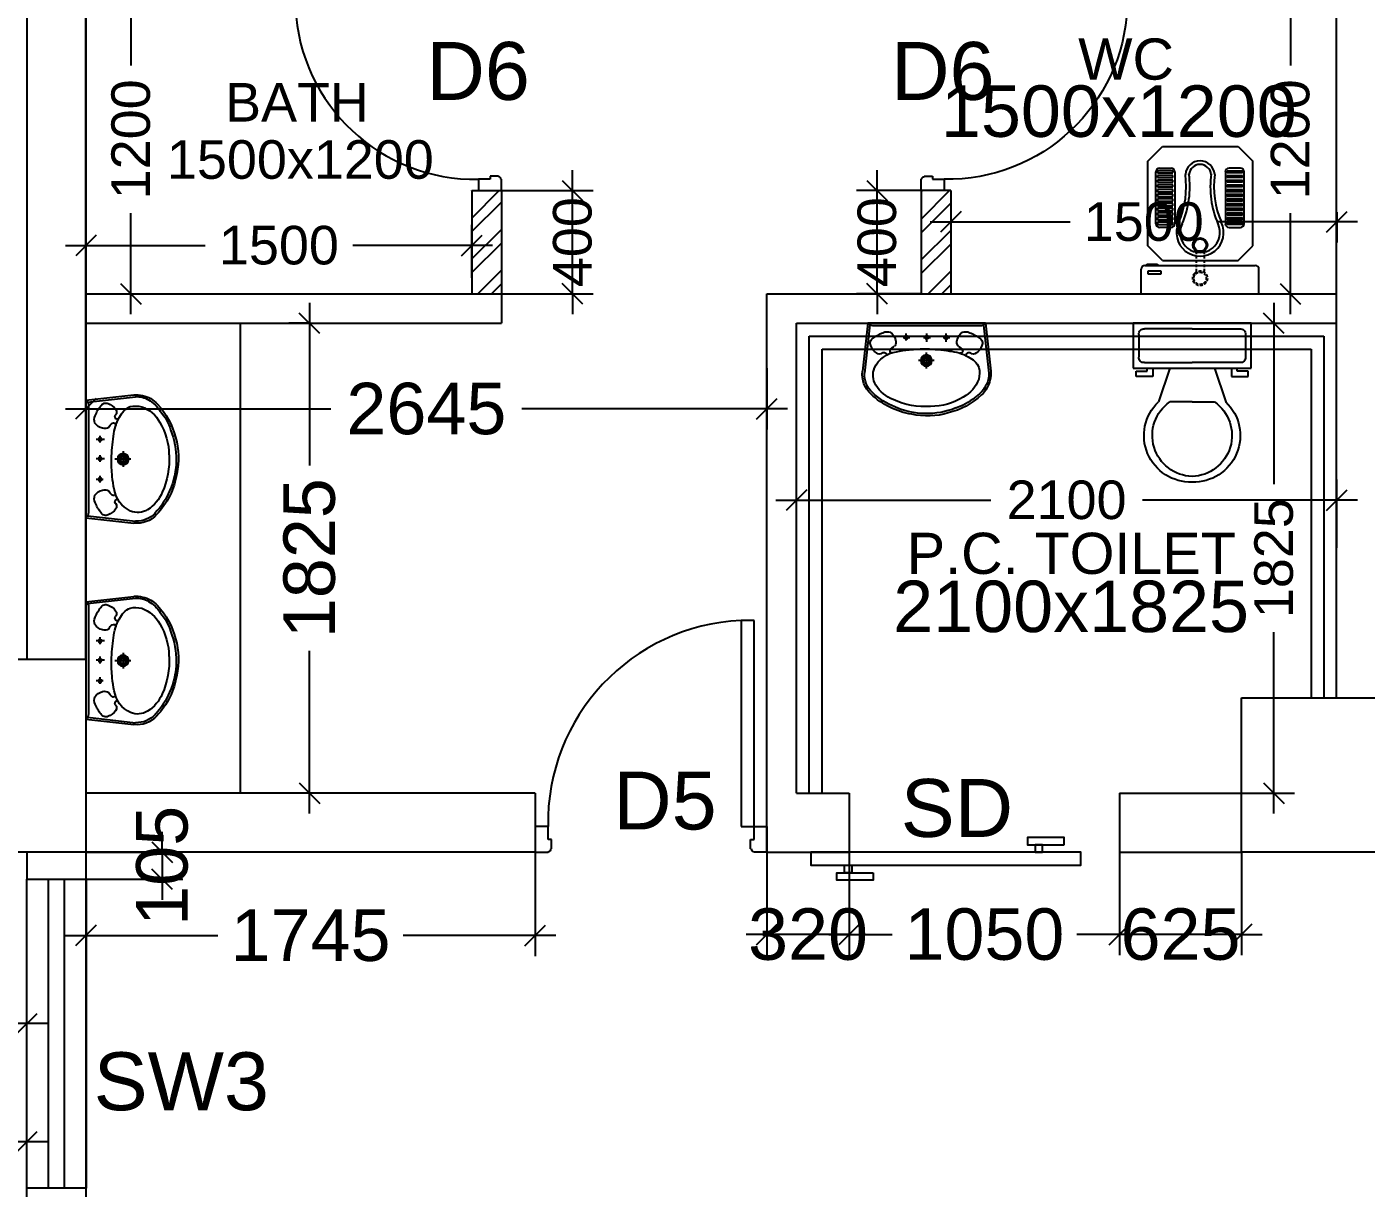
# Model space of a CAD drawing. Extents: x 7897917 to 8423973, y -6487334 to -6173396.
# Drawn here: x 8028444 to 8033650, y -6428264 to -6423752 of the extents above; entities that cross this region are included whole.
import ezdxf
from ezdxf.enums import TextEntityAlignment as Align

# ---------------------------------------------------------------- set-up
doc = ezdxf.new("R2010")
doc.units = 0
doc.header["$LTSCALE"] = 600
doc.header["$MEASUREMENT"] = 0
doc.header["$PDMODE"] = 35
doc.linetypes.add('HIDDEN', pattern=[0.375, 0.25, -0.125])
doc.layers.get('0').update_dxf_attribs({"linetype": 'CONTINUOUS'})
doc.layers.get('Defpoints').update_dxf_attribs({"linetype": 'CONTINUOUS'})
for name, color, linetype in [('DOOR', 32, 'CONTINUOUS'), ('joinery', 7, 'CONTINUOUS'), ('LA-column', 3, 'CONTINUOUS'), ('Railing', 21, 'CONTINUOUS'), ('Room Dim', 1, 'CONTINUOUS'), ('T Wall', 8, 'CONTINUOUS'), ('TEXT', 6, 'CONTINUOUS'), ('Toi-Euip', 8, 'CONTINUOUS'), ('toi-fix', 46, 'CONTINUOUS'), ('Toi. Wall Hat', 3, 'CONTINUOUS'), ('Walls', 7, 'CONTINUOUS'), ('Window', 4, 'CONTINUOUS'), ('Working Dim', 5, 'CONTINUOUS')]:
    doc.layers.add(name, color=color, linetype=linetype)
doc.styles.add('ari', font='arial.ttf')
doc.styles.add('ARIAL', font='arial.ttf')
doc.dimstyles.new('int. dim', dxfattribs={"dimtxt": 450, "dimasz": 80, "dimexe": 80, "dimexo": 0, "dimgap": 70, "dimtad": 0, "dimdec": 0, "dimzin": 12, "dimdsep": 46, "dimtxsty": 'ari', "dimblk": 'OBLIQUE', "dimcen": 2, "dimdle": 80, "dimclrd": 256, "dimclre": 256, "dimclrt": 6, "dimadec": 0, "dimazin": 0, "dimtfac": 1, "dimtdec": 0, "dimtix": 1, "dimtmove": 2, "dimatfit": 3, "dimfxl": 1, "dimtolj": 1, "dimtzin": 0, "dimlwd": -1, "dimlwe": -1, "dimarcsym": 0})

# ---------------------------------------------------------------- blocks, each defined once
blk = doc.blocks.new('A$C37B60793')
at = {"layer": 'toi-fix', "color": 8}
for p, q in [((0, 303.1), (127, 303.1)), ((0, -306.5), (0, 303.1)), ((146, -287.4), (146, 284.1)), ((171.2, 195), (247.4, 271.2)), ((247.4, 271.2), (685.9, 271.2)), ((358.5, 218.7), (358.5, 139.2)), ((369.5, 218.7), (358.5, 218.7)), ((362.3, 226.9), (630.5, 226.9)), ((369.5, 139.2), (369.5, 218.7)), ((382.7, 218.7), (382.7, 139.2)), ((393.7, 218.7), (382.7, 218.7)), ((393.7, 139.2), (393.7, 218.7)), ((406.9, 218.7), (406.9, 139.2)), ((417.9, 218.7), (406.9, 218.7)), ((417.9, 139.2), (417.9, 218.7)), ((431, 218.7), (431, 139.2)), ((442.1, 218.7), (431, 218.7)), ((442.1, 139.2), (442.1, 218.7)), ((455.2, 218.7), (455.2, 139.2)), ((466.3, 218.7), (455.2, 218.7)), ((466.3, 139.2), (466.3, 218.7)), ((479.4, 218.7), (479.4, 139.2)), ((490.5, 218.7), (479.4, 218.7)), ((490.5, 139.2), (490.5, 218.7)), ((503.6, 218.7), (503.6, 139.2)), ((514.6, 218.7), (503.6, 218.7)), ((514.6, 139.2), (514.6, 218.7)), ((527.8, 218.7), (527.8, 139.2)), ((538.8, 218.7), (527.8, 218.7)), ((538.8, 139.2), (538.8, 218.7)), ((552, 218.7), (552, 139.2)), ((563, 218.7), (552, 218.7)), ((563, 139.2), (563, 218.7)), ((576.2, 218.7), (576.2, 139.2)), ((587.2, 218.7), (576.2, 218.7)), ((587.2, 139.2), (587.2, 218.7)), ((600.4, 218.7), (600.4, 139.2)), ((611.4, 218.7), (600.4, 218.7)), ((611.4, 139.2), (611.4, 218.7)), ((624.5, 218.7), (624.5, 139.2)), ((635.6, 218.7), (624.5, 218.7)), ((635.6, 139.2), (635.6, 218.7)), ((762.1, 195), (685.9, 271.2)), ((171.2, -195.4), (171.2, 195)), ((343.3, 148.1), (343.3, 207.9)), ((358.5, 139.2), (369.5, 139.2)), ((382.7, 139.2), (393.7, 139.2)), ((406.9, 139.2), (417.9, 139.2)), ((431, 139.2), (442.1, 139.2)), ((455.2, 139.2), (466.3, 139.2)), ((479.4, 139.2), (490.5, 139.2)), ((503.6, 139.2), (514.6, 139.2)), ((527.8, 139.2), (538.8, 139.2)), ((552, 139.2), (563, 139.2)), ((576.2, 139.2), (587.2, 139.2)), ((600.4, 139.2), (611.4, 139.2)), ((624.5, 139.2), (635.6, 139.2)), ((649.5, 207.9), (649.5, 148.1)), ((762.1, -195.4), (762.1, 195)), ((630.5, 129.1), (362.3, 129.1)), ((630.5, -132.4), (362.3, -132.4)), ((117.8, -205), (100.3, -205)), ((100.3, -205), (100.3, -270.7)), ((117.8, -270.7), (117.8, -205)), ((171.2, -195.4), (247.4, -271.6)), ((343.3, -151.5), (343.3, -211.2)), ((358.5, -222), (358.5, -142.6)), ((358.5, -142.6), (369.5, -142.6)), ((369.5, -142.6), (369.5, -222)), ((382.7, -222), (382.7, -142.6)), ((382.7, -142.6), (393.7, -142.6)), ((393.7, -142.6), (393.7, -222)), ((406.9, -222), (406.9, -142.6)), ((406.9, -142.6), (417.9, -142.6)), ((417.9, -142.6), (417.9, -222)), ((431, -222), (431, -142.6)), ((431, -142.6), (442.1, -142.6)), ((442.1, -142.6), (442.1, -222)), ((455.2, -222), (455.2, -142.6)), ((455.2, -142.6), (466.3, -142.6)), ((466.3, -142.6), (466.3, -222)), ((479.4, -222), (479.4, -142.6)), ((479.4, -142.6), (490.5, -142.6)), ((490.5, -142.6), (490.5, -222)), ((503.6, -222), (503.6, -142.6)), ((503.6, -142.6), (514.6, -142.6)), ((514.6, -142.6), (514.6, -222)), ((527.8, -222), (527.8, -142.6)), ((527.8, -142.6), (538.8, -142.6)), ((538.8, -142.6), (538.8, -222)), ((552, -222), (552, -142.6)), ((552, -142.6), (563, -142.6)), ((563, -142.6), (563, -222)), ((576.2, -222), (576.2, -142.6)), ((576.2, -142.6), (587.2, -142.6)), ((587.2, -142.6), (587.2, -222)), ((600.4, -222), (600.4, -142.6)), ((600.4, -142.6), (611.4, -142.6)), ((611.4, -142.6), (611.4, -222)), ((624.5, -222), (624.5, -142.6)), ((624.5, -142.6), (635.6, -142.6)), ((635.6, -142.6), (635.6, -222)), ((649.5, -211.2), (649.5, -151.5)), ((685.9, -271.6), (762.1, -195.4)), ((100.3, -270.7), (117.8, -270.7)), ((153.7, -221.4), (147.5, -221.4)), ((147.5, -221.4), (147.5, -276.8)), ((147.5, -276.8), (153.7, -276.8)), ((153.7, -276.8), (153.7, -221.4)), ((247.4, -271.6), (685.9, -271.6)), ((369.5, -222), (358.5, -222)), ((362.3, -230.3), (630.5, -230.3)), ((393.7, -222), (382.7, -222)), ((417.9, -222), (406.9, -222)), ((442.1, -222), (431, -222)), ((466.3, -222), (455.2, -222)), ((490.5, -222), (479.4, -222)), ((514.6, -222), (503.6, -222)), ((538.8, -222), (527.8, -222)), ((563, -222), (552, -222)), ((587.2, -222), (576.2, -222)), ((611.4, -222), (600.4, -222)), ((635.6, -222), (624.5, -222)), ((0, -306.5), (127, -306.5))]:
    blk.add_line(p, q, dxfattribs=at)
at = {"layer": 'toi-fix', "color": 8, "linetype": 'HIDDEN', "ltscale": 0.1}
for p, q in [((219.3, 19), (111.7, 19)), ((219.3, -22.3), (111.7, -22.3))]:
    blk.add_line(p, q, dxfattribs=at)
at = {"layer": 'toi-fix', "color": 8, "extrusion": (0, 0, -1)}
for centre, major_axis, start_param, end_param in [((127, 284.1), (-13.5, -13.5), 2.356194, 3.926991), ((362.3, 207.9), (13.5, -13.5), 2.356194, 3.926991), ((630.5, 207.9), (-13.5, -13.5), 2.356194, 3.926991), ((362.3, 148.1), (-13.5, -13.5), -0.785398, 0.785398), ((630.5, 148.1), (-13.5, -13.5), 3.926991, 5.497787), ((316.3, -1.7), (0, -122.2), -0.449608, 3.591264), ((316.3, -1.7), (0, -103.2), -0.449671, 3.591202), ((554, 536.4), (-29.4, -484.3), -0.19615, 0.346746), ((554, 536.4), (-11.6, -466), -0.160496, 0.3824), ((611.1, -1.7), (-54, -54), 2.434309, 5.419673), ((251.3, -1.7), (-26.9, -26.9), 0.785398, 7.068583), ((251.3, -1.7), (-22.5, -22.5), 0.785398, 7.068583), ((611.1, -1.7), (40.6, -40.6), 4.005105, 6.990469), ((554, -539.7), (29.4, -484.3), 2.794864, 3.33776), ((554, -539.7), (11.6, -466), 2.7592, 3.302095), ((362.3, -151.5), (13.5, -13.5), 2.356194, 3.926991), ((630.5, -151.5), (13.5, -13.5), 3.926991, 5.497787), ((362.3, -211.2), (-13.5, -13.5), -0.785398, 0.785398), ((630.5, -211.2), (13.5, -13.5), 5.497787, 7.068583), ((127, -287.4), (13.5, -13.5), 5.497787, 7.068583)]:
    blk.add_ellipse(centre, major_axis=major_axis, ratio=1, start_param=start_param, end_param=end_param, dxfattribs=at)
at = {"layer": 'toi-fix', "color": 8, "linetype": 'HIDDEN', "ltscale": 0.1, "extrusion": (0, 0, -1)}
for major_axis, start_param, end_param in [((26.9, -26.9), 2.356194490188911, 8.639379797368496), ((22.5, -22.5), 2.356194490188169, 8.639379797367756)]:
    blk.add_ellipse((79.7, -1.7), major_axis=major_axis, ratio=1, start_param=start_param, end_param=end_param, dxfattribs=at)
blk = doc.blocks.new('1000')
at = {"layer": 'DOOR'}
for p, q in [((0, -100), (0, 0)), ((0, 0), (49.7, 0)), ((49.7, 0), (49.7, -2.2)), ((63.2, -49.5), (49.7, -49.5)), ((49.7, -49.5), (49.7, -100)), ((63.2, -13.5), (61, -13.5)), ((63.2, -13.5), (63.2, -49.5)), ((836.8, -13.5), (836.8, -49.5)), ((836.8, -13.5), (839, -13.5)), ((836.8, -49.5), (850.3, -49.5)), ((850.3, 0), (850.3, -2.2)), ((900, 0), (850.3, 0)), ((850.3, -49.5), (850.3, -100)), ((900, -100), (900, 0)), ((49.7, -100), (0, -100)), ((49.7, -100), (49.7, -900.6)), ((100.2, -100), (49.7, -100)), ((100.2, -900.6), (100.2, -100)), ((850.3, -100), (900, -100)), ((49.7, -900.6), (100.2, -900.6))]:
    blk.add_line(p, q, dxfattribs=at)
for centre, major_axis, start_param, end_param in [((49.7, -13.5), (-7.95, 7.95), 3.926991, 5.497787), ((850.3, -13.5), (7.95, 7.95), 0.785398, 2.356194)]:
    blk.add_ellipse(centre, major_axis=major_axis, ratio=1, start_param=start_param, end_param=end_param, dxfattribs=at)
at = {"layer": 'DOOR', "color": 145}
blk.add_ellipse((64.3, -115.3), major_axis=(-519.7, 589.8), ratio=1, start_param=2.464943, end_param=4.009476, dxfattribs=at)
blk = doc.blocks.new('A$C70ED7303')
at = {"layer": 'toi-fix', "color": 8}
for p, q in [((0, 0), (229, 0)), ((229, 0), (229, -174.4)), ((-229, 0), (0, 0)), ((-229, -174.4), (-229, 0)), ((-207.2, -43.6), (-207.2, -130.8)), ((0, -21.8), (-185.4, -21.8)), ((0, -21.8), (185.4, -21.8)), ((207.2, -43.6), (207.2, -130.8)), ((-185.4, -152.6), (0, -152.6)), ((185.4, -152.6), (0, -152.6)), ((229, -174.4), (-229, -174.4)), ((-218.1, -207.2), (-218.1, -185.4)), ((-218.1, -185.4), (-174.4, -185.4)), ((-152.6, -207.2), (-218.1, -207.2)), ((-174.4, -185.4), (-174.4, -174.4)), ((-152.6, -174.4), (-152.6, -207.2)), ((-87.2, -174.4), (-130.8, -305.3)), ((87.2, -174.4), (130.8, -305.3)), ((152.6, -174.4), (152.6, -207.2)), ((152.6, -207.2), (218.1, -207.2)), ((174.4, -185.4), (174.4, -174.4)), ((218.1, -185.4), (174.4, -185.4)), ((218.1, -207.2), (218.1, -185.4)), ((0, -305.3), (-87.2, -305.3)), ((0, -305.3), (87.2, -305.3))]:
    blk.add_line(p, q, dxfattribs=at)
for centre, major_axis, start_param, end_param in [((-188.1, -40.9), (13.6, -13.6), 2.214297, 4.068888), ((188.1, -40.9), (13.6, -13.6), 0.643501, 2.498091), ((-188.1, -133.6), (-13.6, -13.6), 5.35589, 7.21048), ((188.1, -133.6), (-13.6, -13.6), 0.643501, 2.498091), ((-6.6, -436.2), (-127.6, -127.6), 4.686239, 7.105146), ((4.7, -435.5), (-112.7, -112.7), 4.541602, 7.039318), ((6.6, -436.2), (55.8, -171.6), -0.351019, 2.067888), ((-4.7, -435.5), (-112.7, -112.7), 0.814663, 3.31238)]:
    blk.add_ellipse(centre, major_axis=major_axis, ratio=1, start_param=start_param, end_param=end_param, dxfattribs=at)
blk = doc.blocks.new('A$C1E9F72C1')
at = {"layer": 'Toi-Euip', "color": 8}
for p, q in [((-228.2, 0), (-249, -186.3)), ((-228.2, 0), (228.2, 0)), ((228.2, 0), (249, -186.3)), ((-220.9, -6.6), (-241.8, -193.1)), ((-212.9, -9.7), (208.6, -9.7)), ((-76, -72.5), (-76, -39.7)), ((-0.6, -72.5), (-0.6, -39.7)), ((79.3, -67.3), (79.3, -39.7)), ((220.8, -6.2), (241.8, -193.1)), ((-63.8, -54.9), (-90.3, -54.9)), ((11.6, -54.9), (-14.9, -54.9)), ((91.5, -54.9), (65.1, -54.9)), ((-29.6, -144.6), (31.2, -144.6)), ((0.9, -174.9), (0.9, -113))]:
    blk.add_line(p, q, dxfattribs=at)
for centre, radius in [((-76, -54.9), 6.49), ((-0.6, -54.9), 6.49), ((79.3, -54.9), 6.49), ((0.9, -144.6), 21.7), ((0.9, -144.6), 15.6), ((0.9, -144.6), 11)]:
    blk.add_circle(centre, radius, dxfattribs=at)
for centre, radius, start, end in [((-208.1, 14.7), 24.9, 216.2215, 258.8549), ((207.9, 16.2), 26, 271.4204, 321.2513), ((-125, -156.3), 127.2, 109.5864, 129.4018), ((-151.5, -66.7), 34.3, 68.6439, 118.0808), ((-167.5, -75.4), 49.6, 12.807, 54.9415), ((169.6, -75.4), 49.6, 125.0585, 167.193), ((153.6, -66.7), 34.3, 61.9192, 111.3561), ((127.1, -156.3), 127.2, 50.5982, 70.4136), ((-196.3, -76.7), 20.9, 116.809, 207.5092), ((-160.4, -68.2), 57.4, 198.3504, 235.0331), ((-131.5, -107.7), 8.62, 142.6961, 276.8474), ((-114.5, -115.3), 27, 106.386, 151.7285), ((-150, -73.3), 32.2, 330.0791, 16.0346), ((34.9, -905.9), 807.6, 92.48, 98.7772), ((-3.2, -837.5), 738.4, 84.4518, 89.7569), ((46.1, -400.7), 299, 76.1733, 85.7679), ((152.1, -73.3), 32.2, 163.9654, 209.9209), ((116.6, -115.3), 27, 28.2715, 73.614), ((134.9, -107.4), 7.45, 281.3197, 41.7016), ((162.5, -68.2), 57.4, 304.9669, 341.6496), ((198.5, -76.7), 20.9, 332.4908, 63.191), ((-129.4, -204.5), 80.8, 113.6187, 156.307), ((-181.8, -101.4), 18, 230.4642, 309.5358), ((-164.3, -121.5), 8.67, 53.8926, 133.9597), ((-76.5, -275.6), 168.3, 94.0281, 120.4098), ((-162.9, -122.5), 8.8, 329.6713, 65.4896), ((102.1, -220), 110.7, 24.9779, 81.9798), ((164.3, -121.7), 7.8, 112.0693, 194.8477), ((166.5, -121.5), 8.67, 46.0403, 126.1074), ((183.9, -101.4), 18, 230.4642, 309.5358), ((-165.7, -196.5), 84, 173.0041, 196.7608), ((-163.3, -200.1), 78.8, 174.8598, 213.2089), ((-110.1, -193), 95.5, 167.3454, 194.4146), ((136.7, -201.5), 71.5, 327.5919, 23.2221), ((146.7, -197.7), 95.2, 311.9105, 2.7762), ((149.6, -199.6), 100.3, 311.3831, 7.6058), ((-141.4, -199.1), 106.9, 191.4479, 227.66), ((-120.4, -183.5), 124.2, 208.7854, 238.1585), ((-82.7, -174.7), 127.1, 199.3054, 242.2025), ((77.5, -165.5), 140.9, 291.6868, 328.1397), ((-15.6, -66.9), 289.4, 226.8801, 256.3199), ((-54.2, -135.8), 202, 229.3146, 253.0106), ((-13.2, -73.3), 249.6, 238.9436, 269.4813), ((4.7, -23.5), 300.1, 266.1546, 294.5893), ((11.5, -60.2), 296.4, 278.977, 313.6155), ((18.1, -68), 277.7, 292.3326, 313.7827), ((0.4, -45.6), 305.3, 248.1503, 293.8049), ((-3.9, -83.4), 276.6, 253.1484, 282.8609)]:
    blk.add_arc(centre, radius, start, end, dxfattribs=at)
blk = doc.blocks.new('A$C225605CF')
at = {"layer": 'DOOR'}
for points in [[(-869.4, 136.8), (-869.4, 165.6), (-727.6, 165.6), (-727.6, 136.8)], [(115.1, 108), (115.1, 57.6), (-934.5, 57.6), (-934.5, 108)], [(-785.7, 108), (-785.7, 136.8), (-757.5, 136.8), (-757.5, 108)], [(-44, 57.6), (-44, 28.8), (-15.8, 28.8), (-15.8, 57.6)], [(-127.7, 28.8), (-127.7, 0), (14.1, 0), (14.1, 28.8)]]:
    blk.add_lwpolyline(points, close=True, dxfattribs=at)
blk = doc.blocks.new('_Oblique')
at = {"color": 0, "linetype": 'ByBlock', "lineweight": -2}
blk.add_line((-0.5, -0.5), (0.5, 0.5), dxfattribs=at)
blk = doc.blocks.new('*D1885')
at = {"layer": 'Defpoints', "color": 0, "transparency": 16777216}
for p in [(8028793.4, -6423589.2, -4.8), (8028793.4, -6424788.7, 1), (8028848.8, -6424788.7)]:
    blk.add_point(p, dxfattribs=at)
at = {"layer": 'Working Dim', "transparency": 16777216}
for p, q in [((8028848.8, -6423509.2), (8028848.8, -6423902.3)), ((8028793.4, -6423589.2), (8028928.8, -6423589.2)), ((8028848.8, -6424868.7), (8028848.8, -6424475.6)), ((8028793.4, -6424788.7), (8028928.8, -6424788.7))]:
    blk.add_line(p, q, dxfattribs=at)
at = {"layer": 'Working Dim', "transparency": 16777216, "xscale": 80, "yscale": 80, "zscale": 80}
for p, rotation in [((8028848.8, -6423589.2), 90), ((8028848.8, -6424788.7), 270)]:
    blk.add_blockref('_Oblique', p, dxfattribs=dict(at, rotation=rotation))
at = {"layer": 'Working Dim', "color": 6, "transparency": 16777216, "insert": (8028848.8, -6424188.9), "char_height": 150, "attachment_point": 5, "rotation": 90, "style": 'ari'}
blk.add_mtext('\\A1;1200', dxfattribs=at)
blk = doc.blocks.new('*D1886')
at = {"layer": 'Defpoints', "color": 0, "transparency": 16777216}
for p in [(8030174, -6424601), (8028674.1, -6424726.5, -2.6), (8030174, -6424726.5, -4.8)]:
    blk.add_point(p, dxfattribs=at)
at = {"layer": 'Working Dim', "transparency": 16777216}
for p, q in [((8028674.1, -6424726.5), (8028674.1, -6424521)), ((8030174, -6424726.5), (8030174, -6424521)), ((8028594.1, -6424601), (8029137.4, -6424601)), ((8030254, -6424601), (8029710.7, -6424601))]:
    blk.add_line(p, q, dxfattribs=at)
at = {"layer": 'Working Dim', "transparency": 16777216, "xscale": 80, "yscale": 80, "zscale": 80, "rotation": 180}
blk.add_blockref('_Oblique', (8028674.1, -6424601), dxfattribs=at)
at = {"layer": 'Working Dim', "transparency": 16777216, "xscale": 80, "yscale": 80, "zscale": 80}
blk.add_blockref('_Oblique', (8030174, -6424601), dxfattribs=at)
at = {"layer": 'Working Dim', "color": 6, "transparency": 16777216, "insert": (8029424, -6424601), "char_height": 150, "attachment_point": 5, "style": 'ari'}
blk.add_mtext('\\A1;1500', dxfattribs=at)
blk = doc.blocks.new('*D1899')
at = {"layer": 'Defpoints', "color": 0, "transparency": 16777216}
for p in [(8032035.1, -6424472, 5.1), (8033535.1, -6424472, 5.1), (8033535.1, -6424509.4)]:
    blk.add_point(p, dxfattribs=at)
at = {"layer": 'Working Dim', "transparency": 16777216}
for p, q in [((8031955.1, -6424509.4), (8032498.4, -6424509.4)), ((8032035.1, -6424472), (8032035.1, -6424589.4)), ((8033615.1, -6424509.4), (8033071.7, -6424509.4)), ((8033535.1, -6424472), (8033535.1, -6424589.4))]:
    blk.add_line(p, q, dxfattribs=at)
at = {"layer": 'Working Dim', "transparency": 16777216, "xscale": 80, "yscale": 80, "zscale": 80, "rotation": 180}
blk.add_blockref('_Oblique', (8032035.1, -6424509.4), dxfattribs=at)
at = {"layer": 'Working Dim', "transparency": 16777216, "xscale": 80, "yscale": 80, "zscale": 80}
blk.add_blockref('_Oblique', (8033535.1, -6424509.4), dxfattribs=at)
at = {"layer": 'Working Dim', "color": 6, "transparency": 16777216, "insert": (8032785.1, -6424509.4), "char_height": 150, "attachment_point": 5, "style": 'ari'}
blk.add_mtext('\\A1;1500', dxfattribs=at)
blk = doc.blocks.new('*D1900')
at = {"layer": 'Defpoints', "color": 0, "transparency": 16777216}
for p in [(8033287.5, -6423589.2, 5.1), (8033354.8, -6423589.2), (8033287.5, -6424788.7, 11)]:
    blk.add_point(p, dxfattribs=at)
at = {"layer": 'Working Dim', "transparency": 16777216}
for p, q in [((8033354.8, -6423509.2), (8033354.8, -6423902.3)), ((8033287.5, -6423589.2), (8033434.8, -6423589.2)), ((8033354.8, -6424868.7), (8033354.8, -6424475.6)), ((8033287.5, -6424788.7), (8033434.8, -6424788.7))]:
    blk.add_line(p, q, dxfattribs=at)
at = {"layer": 'Working Dim', "transparency": 16777216, "xscale": 80, "yscale": 80, "zscale": 80}
for p, rotation in [((8033354.8, -6423589.2), 90), ((8033354.8, -6424788.7), 270)]:
    blk.add_blockref('_Oblique', p, dxfattribs=dict(at, rotation=rotation))
at = {"layer": 'Working Dim', "color": 6, "transparency": 16777216, "insert": (8033354.8, -6424188.9), "char_height": 150, "attachment_point": 5, "rotation": 90, "style": 'ari'}
blk.add_mtext('\\A1;1200', dxfattribs=at)
blk = doc.blocks.new('*D1901')
at = {"layer": 'Defpoints', "color": 0, "transparency": 16777216}
for p in [(8033535.2, -6425590.4), (8031435.1, -6425816.2, 5.1), (8033535.2, -6425775.6, 14.8)]:
    blk.add_point(p, dxfattribs=at)
at = {"layer": 'Working Dim', "transparency": 16777216}
for p, q in [((8031435.1, -6425816.2), (8031435.1, -6425510.4)), ((8033535.2, -6425775.6), (8033535.2, -6425510.4)), ((8031355.1, -6425590.4), (8032190.1, -6425590.4)), ((8033615.2, -6425590.4), (8032780.1, -6425590.4))]:
    blk.add_line(p, q, dxfattribs=at)
at = {"layer": 'Working Dim', "transparency": 16777216, "xscale": 80, "yscale": 80, "zscale": 80, "rotation": 180}
blk.add_blockref('_Oblique', (8031435.1, -6425590.4), dxfattribs=at)
at = {"layer": 'Working Dim', "transparency": 16777216, "xscale": 80, "yscale": 80, "zscale": 80}
blk.add_blockref('_Oblique', (8033535.2, -6425590.4), dxfattribs=at)
at = {"layer": 'Working Dim', "color": 6, "transparency": 16777216, "insert": (8032485.1, -6425590.4), "char_height": 150, "attachment_point": 5, "style": 'ari'}
blk.add_mtext('\\A1;2100', dxfattribs=at)
blk = doc.blocks.new('*D1902')
at = {"layer": 'Defpoints', "color": 0, "transparency": 16777216}
for p in [(8032880.4, -6424903.7, 5.8), (8033290.7, -6424903.7), (8032852.9, -6426728.7, 10)]:
    blk.add_point(p, dxfattribs=at)
at = {"layer": 'Working Dim', "transparency": 16777216}
for p, q in [((8033290.7, -6424823.7), (8033290.7, -6425528.7)), ((8032880.4, -6424903.7), (8033370.7, -6424903.7)), ((8033290.7, -6426808.7), (8033290.7, -6426103.7)), ((8032852.9, -6426728.7), (8033370.7, -6426728.7))]:
    blk.add_line(p, q, dxfattribs=at)
at = {"layer": 'Working Dim', "transparency": 16777216, "xscale": 80, "yscale": 80, "zscale": 80}
for p, rotation in [((8033290.7, -6424903.7), 90), ((8033290.7, -6426728.7), 270)]:
    blk.add_blockref('_Oblique', p, dxfattribs=dict(at, rotation=rotation))
at = {"layer": 'Working Dim', "color": 6, "transparency": 16777216, "insert": (8033290.7, -6425816.2), "char_height": 150, "attachment_point": 5, "rotation": 90, "style": 'ari'}
blk.add_mtext('\\A1;1825', dxfattribs=at)
blk = doc.blocks.new('*D1944')
at = {"layer": 'Defpoints', "color": 0, "transparency": 16777216}
for p in [(8032690.6, -6426958.7), (8033165, -6426958.7), (8032690.6, -6427277.9)]:
    blk.add_point(p, dxfattribs=at)
at = {"layer": 'Working Dim', "transparency": 16777216}
for p, q in [((8032690.6, -6426958.7), (8032690.6, -6427357.9)), ((8033165, -6426958.7), (8033165, -6427357.9)), ((8032690.6, -6427277.9), (8032610.6, -6427277.9)), ((8033165, -6427277.9), (8032690.6, -6427277.9)), ((8033165, -6427277.9), (8033245, -6427277.9))]:
    blk.add_line(p, q, dxfattribs=at)
at = {"layer": 'Working Dim', "transparency": 16777216, "xscale": 80, "yscale": 80, "zscale": 80}
blk.add_blockref('_Oblique', (8032690.6, -6427277.9), dxfattribs=at)
at = {"layer": 'Working Dim', "transparency": 16777216, "xscale": 80, "yscale": 80, "zscale": 80, "rotation": 180}
blk.add_blockref('_Oblique', (8033165, -6427277.9), dxfattribs=at)
at = {"layer": 'Working Dim', "color": 6, "transparency": 16777216, "insert": (8032927.8, -6427277.9), "char_height": 200, "attachment_point": 5, "style": 'ari'}
blk.add_mtext('\\A1;625', dxfattribs=at)
blk = doc.blocks.new('*D1945')
at = {"layer": 'Defpoints', "color": 0, "transparency": 16777216}
for p in [(8031640.6, -6426958.7), (8032690.6, -6426958.7), (8031640.6, -6427277.9)]:
    blk.add_point(p, dxfattribs=at)
at = {"layer": 'Working Dim', "transparency": 16777216}
for p, q in [((8031640.6, -6426958.7), (8031640.6, -6427357.9)), ((8032690.6, -6426958.7), (8032690.6, -6427357.9)), ((8031560.6, -6427277.9), (8031806.7, -6427277.9)), ((8032770.6, -6427277.9), (8032524.4, -6427277.9))]:
    blk.add_line(p, q, dxfattribs=at)
at = {"layer": 'Working Dim', "transparency": 16777216, "xscale": 80, "yscale": 80, "zscale": 80, "rotation": 180}
blk.add_blockref('_Oblique', (8031640.6, -6427277.9), dxfattribs=at)
at = {"layer": 'Working Dim', "transparency": 16777216, "xscale": 80, "yscale": 80, "zscale": 80}
blk.add_blockref('_Oblique', (8032690.6, -6427277.9), dxfattribs=at)
at = {"layer": 'Working Dim', "color": 6, "transparency": 16777216, "insert": (8032165.6, -6427277.9), "char_height": 200, "attachment_point": 5, "style": 'ari'}
blk.add_mtext('\\A1;1050', dxfattribs=at)
blk = doc.blocks.new('*D1946')
at = {"layer": 'Defpoints', "color": 0, "transparency": 16777216}
for p in [(8031320.1, -6426958.7), (8031640.6, -6426958.7), (8031320.1, -6427277.9)]:
    blk.add_point(p, dxfattribs=at)
at = {"layer": 'Working Dim', "transparency": 16777216}
for p, q in [((8031320.1, -6426958.7), (8031320.1, -6427357.9)), ((8031640.6, -6426958.7), (8031640.6, -6427357.9)), ((8031320.1, -6427277.9), (8031240.1, -6427277.9)), ((8031640.6, -6427277.9), (8031320.1, -6427277.9)), ((8031640.6, -6427277.9), (8031720.6, -6427277.9))]:
    blk.add_line(p, q, dxfattribs=at)
at = {"layer": 'Working Dim', "transparency": 16777216, "xscale": 80, "yscale": 80, "zscale": 80}
blk.add_blockref('_Oblique', (8031320.1, -6427277.9), dxfattribs=at)
at = {"layer": 'Working Dim', "transparency": 16777216, "xscale": 80, "yscale": 80, "zscale": 80, "rotation": 180}
blk.add_blockref('_Oblique', (8031640.6, -6427277.9), dxfattribs=at)
at = {"layer": 'Working Dim', "color": 6, "transparency": 16777216, "insert": (8031480.3, -6427277.9), "char_height": 200, "attachment_point": 5, "style": 'ari'}
blk.add_mtext('\\A1;320', dxfattribs=at)
blk = doc.blocks.new('*D1947')
at = {"layer": 'Defpoints', "color": 0, "transparency": 16777216}
for p in [(8029542.8, -6424903.7), (8029547, -6424903.7), (8029547, -6426728.7)]:
    blk.add_point(p, dxfattribs=at)
at = {"layer": 'Working Dim', "transparency": 16777216}
for p, q in [((8029542.8, -6424823.7), (8029542.8, -6425456.2)), ((8029547, -6424903.7), (8029462.8, -6424903.7)), ((8029542.8, -6426808.7), (8029542.8, -6426176.2)), ((8029547, -6426728.7), (8029462.8, -6426728.7))]:
    blk.add_line(p, q, dxfattribs=at)
at = {"layer": 'Working Dim', "transparency": 16777216, "xscale": 80, "yscale": 80, "zscale": 80}
for p, rotation in [((8029542.8, -6424903.7), 90), ((8029542.8, -6426728.7), 270)]:
    blk.add_blockref('_Oblique', p, dxfattribs=dict(at, rotation=rotation))
at = {"layer": 'Working Dim', "color": 6, "transparency": 16777216, "insert": (8029542.8, -6425816.2), "char_height": 200, "attachment_point": 5, "rotation": 90, "style": 'ari'}
blk.add_mtext('\\A1;1825', dxfattribs=at)
blk = doc.blocks.new('*D1948')
at = {"layer": 'Defpoints', "color": 0, "transparency": 16777216}
for p in [(8028673.9, -6425077.4), (8031320.1, -6425077.4), (8031320.1, -6425236.1)]:
    blk.add_point(p, dxfattribs=at)
at = {"layer": 'Working Dim', "transparency": 16777216}
for p, q in [((8028673.9, -6425077.4), (8028673.9, -6425316.1)), ((8031320.1, -6425077.4), (8031320.1, -6425316.1)), ((8028593.9, -6425236.1), (8029625.9, -6425236.1)), ((8031400.1, -6425236.1), (8030368.1, -6425236.1))]:
    blk.add_line(p, q, dxfattribs=at)
at = {"layer": 'Working Dim', "transparency": 16777216, "xscale": 80, "yscale": 80, "zscale": 80, "rotation": 180}
blk.add_blockref('_Oblique', (8028673.9, -6425236.1), dxfattribs=at)
at = {"layer": 'Working Dim', "transparency": 16777216, "xscale": 80, "yscale": 80, "zscale": 80}
blk.add_blockref('_Oblique', (8031320.1, -6425236.1), dxfattribs=at)
at = {"layer": 'Working Dim', "color": 6, "transparency": 16777216, "insert": (8029997, -6425236.1), "char_height": 200, "attachment_point": 5, "style": 'ari'}
blk.add_mtext('\\A1;2645', dxfattribs=at)
blk = doc.blocks.new('*D1949')
at = {"layer": 'Defpoints', "color": 0, "transparency": 16777216}
for p in [(8030289, -6424388.2), (8030565.1, -6424388.2), (8030289, -6424788.7)]:
    blk.add_point(p, dxfattribs=at)
at = {"layer": 'Working Dim', "transparency": 16777216}
for p, q in [((8030565.1, -6424388.2), (8030565.1, -6424308.2)), ((8030289, -6424388.2), (8030645.1, -6424388.2)), ((8030565.1, -6424788.7), (8030565.1, -6424388.2)), ((8030289, -6424788.7), (8030645.1, -6424788.7)), ((8030565.1, -6424788.7), (8030565.1, -6424868.7))]:
    blk.add_line(p, q, dxfattribs=at)
at = {"layer": 'Working Dim', "transparency": 16777216, "xscale": 80, "yscale": 80, "zscale": 80}
for p, rotation in [((8030565.1, -6424388.2), 270), ((8030565.1, -6424788.7), 90)]:
    blk.add_blockref('_Oblique', p, dxfattribs=dict(at, rotation=rotation))
at = {"layer": 'Working Dim', "color": 6, "transparency": 16777216, "insert": (8030565.1, -6424588.4), "char_height": 150, "attachment_point": 5, "rotation": 90, "style": 'ari'}
blk.add_mtext('\\A1;400', dxfattribs=at)
blk = doc.blocks.new('*D1954')
at = {"layer": 'Defpoints', "color": 0, "transparency": 16777216}
for p in [(8031748.6, -6424388.2), (8031920.1, -6424388.2), (8031920.1, -6424788.7)]:
    blk.add_point(p, dxfattribs=at)
at = {"layer": 'Working Dim', "transparency": 16777216}
for p, q in [((8031748.6, -6424388.2), (8031748.6, -6424308.2)), ((8031920.1, -6424388.2), (8031668.6, -6424388.2)), ((8031748.6, -6424788.7), (8031748.6, -6424388.2)), ((8031920.1, -6424788.7), (8031668.6, -6424788.7)), ((8031748.6, -6424788.7), (8031748.6, -6424868.7))]:
    blk.add_line(p, q, dxfattribs=at)
at = {"layer": 'Working Dim', "transparency": 16777216, "xscale": 80, "yscale": 80, "zscale": 80}
for p, rotation in [((8031748.6, -6424388.2), 270), ((8031748.6, -6424788.7), 90)]:
    blk.add_blockref('_Oblique', p, dxfattribs=dict(at, rotation=rotation))
at = {"layer": 'Working Dim', "color": 6, "transparency": 16777216, "insert": (8031748.6, -6424588.4), "char_height": 150, "attachment_point": 5, "rotation": 90, "style": 'ari'}
blk.add_mtext('\\A1;400', dxfattribs=at)
blk = doc.blocks.new('*D2229')
at = {"layer": 'Defpoints', "color": 0, "transparency": 16777216}
for p in [(8025443.9, -6427624.5), (8025443.9, -6427872, 23.1), (8028444.3, -6427910, 17.2)]:
    blk.add_point(p, dxfattribs=at)
at = {"layer": 'Working Dim', "transparency": 16777216}
for p, q in [((8025443.9, -6427872), (8025443.9, -6427544.5)), ((8028444.3, -6427910), (8028444.3, -6427544.5)), ((8025363.9, -6427624.5), (8026575.9, -6427624.5)), ((8028524.3, -6427624.5), (8027312.3, -6427624.5))]:
    blk.add_line(p, q, dxfattribs=at)
at = {"layer": 'Working Dim', "transparency": 16777216, "xscale": 80, "yscale": 80, "zscale": 80, "rotation": 180}
blk.add_blockref('_Oblique', (8025443.9, -6427624.5), dxfattribs=at)
at = {"layer": 'Working Dim', "transparency": 16777216, "xscale": 80, "yscale": 80, "zscale": 80}
blk.add_blockref('_Oblique', (8028444.3, -6427624.5), dxfattribs=at)
at = {"layer": 'Working Dim', "color": 6, "transparency": 16777216, "insert": (8026944.1, -6427624.5), "char_height": 200, "attachment_point": 5, "style": 'ari'}
blk.add_mtext('\\A1;3000', dxfattribs=at)
blk = doc.blocks.new('*D2231')
at = {"layer": 'Defpoints', "color": 0, "transparency": 16777216}
for p in [(8026528.9, -6428084.1), (8026528.9, -6428263.8), (8028444.3, -6429208.7, 21.5)]:
    blk.add_point(p, dxfattribs=at)
at = {"layer": 'Working Dim', "transparency": 16777216}
for p, q in [((8026528.9, -6428263.8), (8026528.9, -6428004.1)), ((8028444.3, -6429208.7), (8028444.3, -6428004.1)), ((8026448.9, -6428084.1), (8027126.6, -6428084.1)), ((8028524.3, -6428084.1), (8027846.6, -6428084.1))]:
    blk.add_line(p, q, dxfattribs=at)
at = {"layer": 'Working Dim', "transparency": 16777216, "xscale": 80, "yscale": 80, "zscale": 80, "rotation": 180}
blk.add_blockref('_Oblique', (8026528.9, -6428084.1), dxfattribs=at)
at = {"layer": 'Working Dim', "transparency": 16777216, "xscale": 80, "yscale": 80, "zscale": 80}
blk.add_blockref('_Oblique', (8028444.3, -6428084.1), dxfattribs=at)
at = {"layer": 'Working Dim', "color": 6, "transparency": 16777216, "insert": (8027486.6, -6428084.1), "char_height": 200, "attachment_point": 5, "style": 'ari'}
blk.add_mtext('\\A1;1915', dxfattribs=at)
blk = doc.blocks.new('*D2337')
at = {"layer": 'Defpoints', "color": 0, "transparency": 16777216}
for p in [(8028673.9, -6426958.7), (8030420.1, -6426958.7), (8030420.1, -6427282.4)]:
    blk.add_point(p, dxfattribs=at)
at = {"layer": 'Working Dim', "transparency": 16777216}
for p, q in [((8028673.9, -6426958.7), (8028673.9, -6427362.4)), ((8030420.1, -6426958.7), (8030420.1, -6427362.4)), ((8028593.9, -6427282.4), (8029187, -6427282.4)), ((8030500.1, -6427282.4), (8029906.9, -6427282.4))]:
    blk.add_line(p, q, dxfattribs=at)
at = {"layer": 'Working Dim', "transparency": 16777216, "xscale": 80, "yscale": 80, "zscale": 80, "rotation": 180}
blk.add_blockref('_Oblique', (8028673.9, -6427282.4), dxfattribs=at)
at = {"layer": 'Working Dim', "transparency": 16777216, "xscale": 80, "yscale": 80, "zscale": 80}
blk.add_blockref('_Oblique', (8030420.1, -6427282.4), dxfattribs=at)
at = {"layer": 'Working Dim', "color": 6, "transparency": 16777216, "insert": (8029547, -6427282.4), "char_height": 200, "attachment_point": 5, "style": 'ari'}
blk.add_mtext('\\A1;1745', dxfattribs=at)
blk = doc.blocks.new('*D2508')
at = {"layer": 'Defpoints', "color": 0, "transparency": 16777216}
for p in [(8028674.1, -6426958.7, -1.1), (8028674.3, -6427063.8), (8028970.5, -6427063.8)]:
    blk.add_point(p, dxfattribs=at)
at = {"layer": 'Working Dim', "transparency": 16777216}
for p, q in [((8028970.5, -6426958.7), (8028970.5, -6426878.7)), ((8028674.1, -6426958.7), (8029050.5, -6426958.7)), ((8028970.5, -6426958.7), (8028970.5, -6427063.8)), ((8028674.3, -6427063.8), (8029050.5, -6427063.8)), ((8028970.5, -6427063.8), (8028970.5, -6427143.8))]:
    blk.add_line(p, q, dxfattribs=at)
at = {"layer": 'Working Dim', "transparency": 16777216, "xscale": 80, "yscale": 80, "zscale": 80}
for p, rotation in [((8028970.5, -6426958.7), 270), ((8028970.5, -6427063.8), 90)]:
    blk.add_blockref('_Oblique', p, dxfattribs=dict(at, rotation=rotation))
at = {"layer": 'Working Dim', "color": 6, "transparency": 16777216, "insert": (8028970.5, -6427011.2), "char_height": 200, "attachment_point": 5, "rotation": 90, "style": 'ari'}
blk.add_mtext('\\A1;105', dxfattribs=at)

msp = doc.modelspace()

# ---------------------------------------------------------------- hatches: boundary and pattern name
at = {"layer": 'Toi. Wall Hat'}
h = msp.add_hatch(dxfattribs=at)
h.set_pattern_fill('ANSI32', color=10, scale=300, style=0)
h.set_pattern_definition([(45, (1109499.61, -81878.24), (-79.5495129, 79.5495129), []), (45, (1109552.65, -81878.24), (-79.5495129, 79.5495129), [])])
h.paths.add_polyline_path([(8032034.723, -6419643.727), (8031919.723, -6419643.727), (8031919.723, -6420043.231), (8032034.723, -6420043.231)])
h.paths.add_polyline_path([(8030288.605, -6419643.727), (8030173.605, -6419643.727), (8030173.605, -6420043.231), (8030288.605, -6420043.231)])
h.paths.add_polyline_path([(8030288.605, -6420843.231), (8028673.637, -6420843.231), (8028673.641, -6420958.231), (8030288.605, -6420958.231)])
h.paths.add_polyline_path([(8033534.723, -6420843.231), (8031919.723, -6420843.231), (8031919.723, -6420958.231), (8033534.723, -6420958.231)])
h.paths.add_polyline_path([(8032034.723, -6422273.231), (8033534.723, -6422273.231), (8033534.723, -6422158.231), (8032034.723, -6422158.231), (8032034.723, -6421758.231), (8031919.723, -6421758.231), (8031919.723, -6422673.231), (8032034.723, -6422673.231)])
h.paths.add_polyline_path([(8030288.605, -6421758.231), (8030173.605, -6421758.231), (8030173.605, -6422158.231), (8028673.673, -6422158.231), (8028673.676, -6422273.231), (8030173.605, -6422273.231), (8030173.605, -6422673.231), (8030288.605, -6422673.231)])
h.paths.add_polyline_path([(8030288.605, -6423473.231), (8028673.709, -6423473.231), (8028673.712, -6423588.231), (8030288.605, -6423588.231)])
h.paths.add_polyline_path([(8030288.605, -6424388.231), (8030173.605, -6424388.231), (8030173.605, -6424788.761), (8030288.605, -6424788.761)])
h.paths.add_polyline_path([(8032034.723, -6424388.231), (8031919.723, -6424388.231), (8031919.723, -6424788.761), (8032034.723, -6424788.761)])
h.paths.add_polyline_path([(8033534.723, -6423473.231), (8031919.723, -6423473.231), (8031919.723, -6423588.231), (8033534.723, -6423588.231)])

# ---------------------------------------------------------------- linework, layer by layer
at = {"layer": 'LA-column', "color": 2, "flags": 128}
for points, elevation in [([(8027924.051, -6426208.688), (8028674.051, -6426208.688), (8028674.051, -6426958.688), (8027924.051, -6426958.688)], -1.128), ([(8033164.991, -6426358.688), (8033764.991, -6426358.688), (8033764.991, -6426958.688), (8033164.991, -6426958.688)], 2.972)]:
    msp.add_lwpolyline(points, close=True, dxfattribs=dict(at, elevation=elevation))
at = {"layer": 'Railing'}
for p, q in [((8031485.079, -6426728.706), (8031485.079, -6424953.697)), ((8031485.079, -6424953.697), (8033485.079, -6424953.697)), ((8033485.079, -6424953.697), (8033485.079, -6426358.688)), ((8031535.079, -6426728.706), (8031535.079, -6425003.697)), ((8031535.079, -6425003.697), (8033435.079, -6425003.697)), ((8033435.079, -6425003.697), (8033435.079, -6426358.688))]:
    msp.add_line(p, q, dxfattribs=at)
at = {"layer": 'T Wall', "color": 6, "linetype": 'Continuous'}
for p, q in [((8030173.96, -6424388.166), (8030173.96, -6424788.166)), ((8030173.96, -6424388.166), (8030288.96, -6424388.166)), ((8030288.96, -6424388.166), (8030288.96, -6424903.166)), ((8031920.079, -6424388.166), (8031920.079, -6424788.697)), ((8032035.079, -6424388.166), (8031920.079, -6424388.166)), ((8032035.079, -6424388.166), (8032035.079, -6424788.166))]:
    msp.add_line(p, q, dxfattribs=at)
at = {"layer": 'Toi-Euip', "linetype": 'Continuous'}
msp.add_line((8029273.96, -6424903.166), (8029273.96, -6426728.7), dxfattribs=at)
at = {"layer": 'Walls'}
for p, q in [((8028444.313, -6419643.703), (8028444.313, -6426208.688)), ((8028673.87, -6419643.703), (8028673.87, -6426213.405)), ((8028673.96, -6424788.697), (8030288.96, -6424788.697)), ((8030288.96, -6424788.697), (8030288.96, -6424903.697)), ((8031320.079, -6424788.697), (8033535.079, -6424788.697)), ((8031320.079, -6426278.757), (8031320.079, -6424788.697)), ((8028673.96, -6424903.697), (8030288.96, -6424903.697)), ((8031435.079, -6424903.697), (8033535.079, -6424903.697)), ((8030420.079, -6426728.7), (8028673.956, -6426728.7)), ((8031320.079, -6426958.7), (8031320.079, -6426728.7)), ((8031640.553, -6426728.706), (8031640.553, -6426958.706)), ((8032690.553, -6426728.706), (8032690.553, -6426958.706)), ((8028444.313, -6426958.746), (8028444.313, -6427063.784)), ((8030420.079, -6426958.7), (8028674.051, -6426958.7, -1.128))]:
    msp.add_line(p, q, dxfattribs=at)
at = {"layer": 'Walls', "linetype": 'Continuous'}
for p, q in [((8028673.877, -6426208.84), (8028673.783, -6419643.808)), ((8033533.991, -6426358.688), (8033533.991, -6419643.586)), ((8031320.079, -6426728.706), (8031320.079, -6424788.697)), ((8031435.079, -6426728.706), (8031435.079, -6424903.697)), ((8030420.079, -6426728.656), (8030420.079, -6426958.731)), ((8031435.079, -6426728.706), (8031640.553, -6426728.706)), ((8032690.553, -6426728.706), (8033164.991, -6426728.706)), ((8031320.079, -6426958.706), (8031640.553, -6426958.706)), ((8032690.553, -6426958.706), (8033164.991, -6426958.706))]:
    msp.add_line(p, q, dxfattribs=at)
at = {"layer": 'Walls', "elevation": -1.031, "flags": 128}
msp.add_lwpolyline([(8028673.958, -6426958.952), (8028673.958, -6429358.906)], dxfattribs=at)
at = {"layer": 'Window'}
for points in [[(8028674.309, -6427063.752), (8028674.309, -6428263.752), (8028444.309, -6428263.752), (8028444.309, -6427063.752)], [(8028589.913, -6427063.752), (8028589.913, -6428263.752), (8028528.704, -6428263.752), (8028528.704, -6427063.752)]]:
    msp.add_lwpolyline(points, close=True, dxfattribs=at)

# ---------------------------------------------------------------- block references
at = {"layer": 'DOOR', "linetype": 'Continuous'}
for p, xscale, yscale, zscale, rotation in [((8030288.852, -6423588.166), 0.8888888880610685, 0.8888888880610685, 0.8888888880610685, 270.0000127265634), ((8031920.187, -6423588.166), -0.8888888880610689, 0.8888888880610466, 0.8888888880610679, 89.99998715337463)]:
    msp.add_blockref('1000', p, dxfattribs=dict(at, xscale=xscale, yscale=yscale, zscale=zscale, rotation=rotation))
at = {"layer": 'DOOR', "linetype": 'Continuous', "rotation": 180.0000128066047}
msp.add_blockref('1000', (8031320.079, -6426958.651), dxfattribs=at)
at = {"layer": 'DOOR', "xscale": -1}
msp.add_blockref('A$C225605CF', (8031606.085, -6427066.739), dxfattribs=at)
at = {"layer": 'Toi-Euip', "color": 31, "xscale": -1}
msp.add_blockref('A$C1E9F72C1', (8031941.175, -6424903.697), dxfattribs=at)
at = {"layer": 'Toi-Euip', "color": 31, "xscale": -1, "rotation": 90}
for p in [(8028673.866, -6425430.574), (8028673.866, -6426213.405)]:
    msp.add_blockref('A$C1E9F72C1', p, dxfattribs=at)
at = {"layer": 'toi-fix', "color": 7, "xscale": -0.7511875331401825, "yscale": 0.7511875331401825, "zscale": 0.7511875331401825, "rotation": 270}
msp.add_blockref('A$C37B60793', (8033005.114, -6424788.697), dxfattribs=at)
at = {"layer": 'toi-fix', "linetype": 'Continuous', "xscale": -1}
msp.add_blockref('A$C70ED7303', (8032973.059, -6424903.697), dxfattribs=at)

# ---------------------------------------------------------------- texts
at = {"layer": 'joinery', "style": 'ari'}
for s, p in [('D6', (8030198.318, -6424035.638)), ('D6', (8032004.173, -6424035.638)), ('D5', (8030924.255, -6426870.182)), ('SD', (8032058.908, -6426899.054)), ('SW3', (8029044.594, -6427960.89))]:
    msp.add_text(s, height=225, dxfattribs=at).set_placement(p, align=Align.CENTER)
at = {"layer": 'Room Dim', "style": 'ARIAL'}
for s, height, p in [('1500x1200', 200, (8032688.108, -6424179.349)), ('1500x1200', 150, (8029507.285, -6424342.276)), ('2100x1825', 200, (8032502.659, -6426103.328))]:
    msp.add_text(s, height=height, dxfattribs=at).set_placement(p, align=Align.CENTER)
at = {"layer": 'TEXT', "color": 7, "style": 'ARIAL'}
for s, height, p in [('WC', 160, (8032716.436, -6423957.064)), ('BATH', 150, (8029494.237, -6424119.992)), ('P.C. TOILET', 160, (8032503.532, -6425877.328))]:
    msp.add_text(s, height=height, dxfattribs=at).set_placement(p, align=Align.CENTER)

# ---------------------------------------------------------------- dimensions: what is measured, and where the dimension line sits
at = {"layer": 'Working Dim'}
for base, p1, p2, angle, override, picture, middle in [((8028848.781, -6424788.697), (8028793.356, -6423589.166, -4.792), (8028793.356, -6424788.697, 1.031), 90, {"dimtxt": 150}, '*D1885', (8028848.781, -6424188.932)), ((8033354.837, -6423589.166, 6.362), (8033287.516, -6424788.697, 17.316), (8033287.516, -6423589.166, 11.493), 90, {"dimtxt": 150}, '*D1900', (8033354.837, -6424188.932, 6.362)), ((8029542.847, -6424903.697), (8029547.017, -6426728.7), (8029547.017, -6424903.697), 90, {"dimtxt": 200, "dimarcsym": 1}, '*D1947', (8029542.847, -6425816.198)), ((8033290.669, -6424903.697, 6.362), (8032852.861, -6426728.706, 16.343), (8032880.383, -6424903.697, 12.185), 90, {"dimtxt": 150}, '*D1902', (8033290.669, -6425816.201, 6.362)), ((8028970.466, -6427063.752), (8028674.051, -6426958.688, -1.128), (8028674.309, -6427063.752), 90, {"dimtxt": 200, "dimarcsym": 1}, '*D2508', (8028970.466, -6427011.22)), ((8025443.86, -6427624.503), (8028444.308, -6427910.006, 17.22), (8025443.86, -6427872.013, 23.114), 180, {"dimtxt": 200}, '*D2229', (8026944.084, -6427624.503)), ((8026528.86, -6428084.054), (8028444.309, -6429208.728, 21.528), (8026528.86, -6428263.816), 180, {"dimtxt": 200}, '*D2231', (8027486.584, -6428084.054))]:
    dim = msp.add_linear_dim(base=base, p1=p1, p2=p2, angle=angle, dimstyle='int. dim', override=override, dxfattribs=at)
    dim.commit()
    dim.dimension.update_dxf_attribs({"geometry": picture, "text_midpoint": middle})
for base, p1, p2, picture, middle in [((8030565.054, -6424388.166), (8030288.96, -6424788.697), (8030288.96, -6424388.166), '*D1949', (8030565.054, -6424588.432)), ((8031748.617, -6424388.166), (8031920.079, -6424788.697), (8031920.079, -6424388.166), '*D1954', (8031748.617, -6424588.432))]:
    dim = msp.add_linear_dim(base=base, p1=p1, p2=p2, angle=90, text='400', dimstyle='int. dim', override={"dimtxt": 150}, dxfattribs=at)
    dim.commit()
    dim.dimension.update_dxf_attribs({"geometry": picture, "text_midpoint": middle})
for base, p1, p2, override, picture, middle in [((8033535.079, -6424509.377, 6.362), (8032035.079, -6424472.025, 11.493), (8033535.079, -6424472.025, 11.493), {"dimtxt": 150}, '*D1899', (8032785.079, -6424509.377, 6.362)), ((8030173.96, -6424600.983, 6.362), (8028674.098, -6424726.456, 3.78), (8030173.96, -6424726.456, 1.57), {"dimtxt": 150}, '*D1886', (8029424.029, -6424600.983, 6.362)), ((8033535.168, -6425590.379, 6.362), (8031435.079, -6425816.201, 11.493), (8033535.168, -6425775.576, 21.193), {"dimtxt": 150}, '*D1901', (8032485.124, -6425590.379, 6.362)), ((8031320.079, -6427277.893), (8031640.553, -6426958.706), (8031320.079, -6426958.651), {"dimtxt": 200, "dimarcsym": 1}, '*D1946', (8031480.316, -6427277.893)), ((8031640.553, -6427277.893), (8032690.553, -6426958.706), (8031640.553, -6426958.706), {"dimtxt": 200, "dimarcsym": 1}, '*D1945', (8032165.553, -6427277.893))]:
    dim = msp.add_linear_dim(base=base, p1=p1, p2=p2, dimstyle='int. dim', override=override, dxfattribs=at)
    dim.commit()
    dim.dimension.update_dxf_attribs({"geometry": picture, "text_midpoint": middle})
for base, p1, p2, text, picture, middle in [((8031320.079, -6425236.12), (8028673.861, -6425077.394), (8031320.079, -6425077.394), '2645', '*D1948', (8029996.97, -6425236.12)), ((8030420.079, -6427282.351), (8028673.87, -6426958.688), (8030420.079, -6426958.731), '1745', '*D2337', (8029546.974, -6427282.351)), ((8032690.553, -6427277.893), (8033164.991, -6426958.706), (8032690.553, -6426958.706), '625', '*D1944', (8032927.772, -6427277.893))]:
    dim = msp.add_linear_dim(base=base, p1=p1, p2=p2, text=text, dimstyle='int. dim', override={"dimtxt": 200, "dimarcsym": 1}, dxfattribs=at)
    dim.commit()
    dim.dimension.update_dxf_attribs({"geometry": picture, "text_midpoint": middle})

doc.saveas('drawing.dxf')
